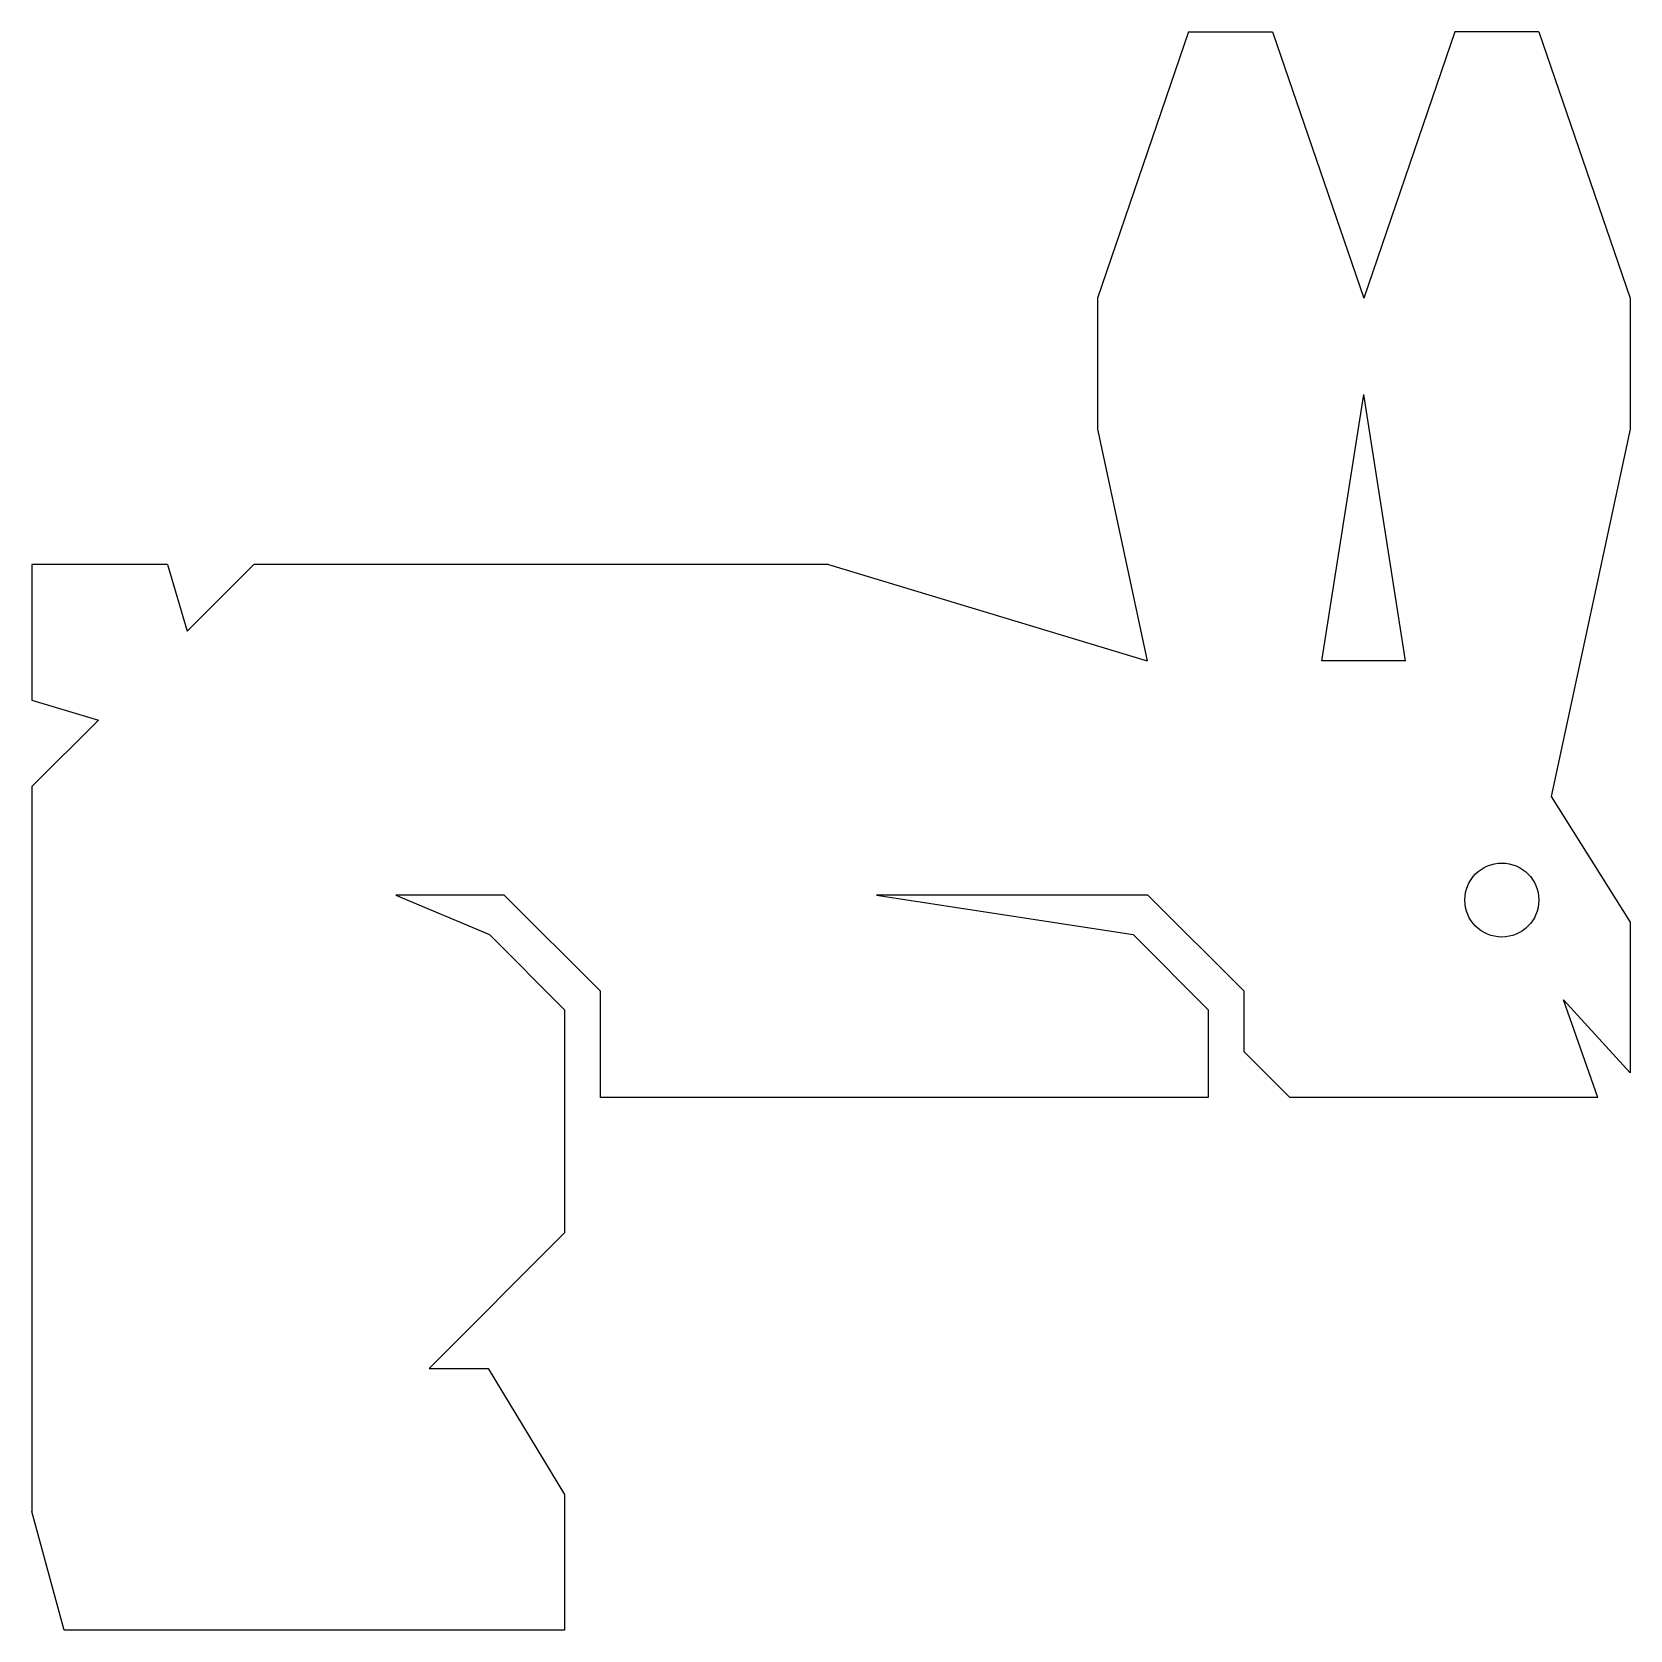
# Model space of a CAD drawing. Extents: x 0 to 38.1, y 0 to 38.1.
import ezdxf

# ---------------------------------------------------------------- set-up
doc = ezdxf.new("R2010")
doc.units = 0
doc.layers.add('LAYER_2', color=1, linetype='Continuous')

msp = doc.modelspace()

# ---------------------------------------------------------------- linework, layer by layer
at = {"layer": 'LAYER_2', "color": 7}
for p, q in [((27.575233, 38.1), (25.4, 31.75)), ((27.575233, 38.1), (29.574767, 38.1)), ((29.574767, 38.1), (31.75, 31.75)), ((33.925233, 38.1), (31.75, 31.75)), ((35.924767, 38.1), (33.925233, 38.1)), ((35.924767, 38.1), (38.1, 31.75)), ((25.4, 31.75), (25.4, 28.633739)), ((38.1, 31.75), (38.1, 28.633567)), ((30.750578, 23.106944), (31.75, 29.456944)), ((32.749422, 23.106944), (31.75, 29.456944)), ((25.4, 28.633739), (26.586835, 23.106944)), ((38.1, 28.633567), (36.218633, 19.873033)), ((3.233911, 25.4), (0, 25.4)), ((0, 25.4), (0, 22.166261)), ((3.233911, 25.4), (3.704167, 23.8125)), ((3.704167, 23.8125), (5.291667, 25.4)), ((18.991261, 25.4), (5.291667, 25.4)), ((18.991261, 25.4), (26.586835, 23.106944)), ((32.749422, 23.106944), (30.750578, 23.106944)), ((0, 22.166261), (1.5875, 21.695661)), ((1.5875, 21.695661), (0, 20.108161)), ((0, 20.108161), (0, 2.822222)), ((36.218633, 19.873033), (38.1, 16.874767)), ((11.259261, 17.521067), (8.672339, 17.521067)), ((8.672339, 17.521067), (10.906483, 16.580556)), ((13.552317, 15.228011), (11.259261, 17.521067)), ((26.605094, 17.521067), (20.137617, 17.521067)), ((20.137617, 17.521067), (26.252317, 16.580556)), ((28.89815, 15.228011), (26.605094, 17.521067)), ((38.1, 16.874767), (38.1, 13.287733)), ((10.906483, 16.580556), (12.7, 14.787039)), ((26.252317, 16.580556), (28.045833, 14.787039)), ((13.552317, 12.7), (13.552317, 15.228011)), ((28.89815, 13.787961), (28.89815, 15.228011)), ((37.335878, 12.7), (36.5125, 15.022683)), ((36.5125, 15.022683), (38.1, 13.287733)), ((12.7, 14.787039), (12.7, 9.466089)), ((28.045833, 14.787039), (28.045833, 12.7)), ((29.986111, 12.7), (28.89815, 13.787961)), ((28.045833, 12.7), (13.552317, 12.7)), ((37.335878, 12.7), (29.986111, 12.7)), ((12.7, 9.466089), (9.466089, 6.232178)), ((9.466089, 6.232178), (10.877372, 6.232178)), ((10.877372, 6.232178), (12.7, 3.233567)), ((12.7, 3.233567), (12.7, 0)), ((0.764467, 0), (0, 2.822222)), ((12.7, 0), (0.764467, 0))]:
    msp.add_line(p, q, dxfattribs=at)
msp.add_circle((35.042822, 17.403589), 0.881944, dxfattribs=at)

doc.saveas('drawing.dxf')
